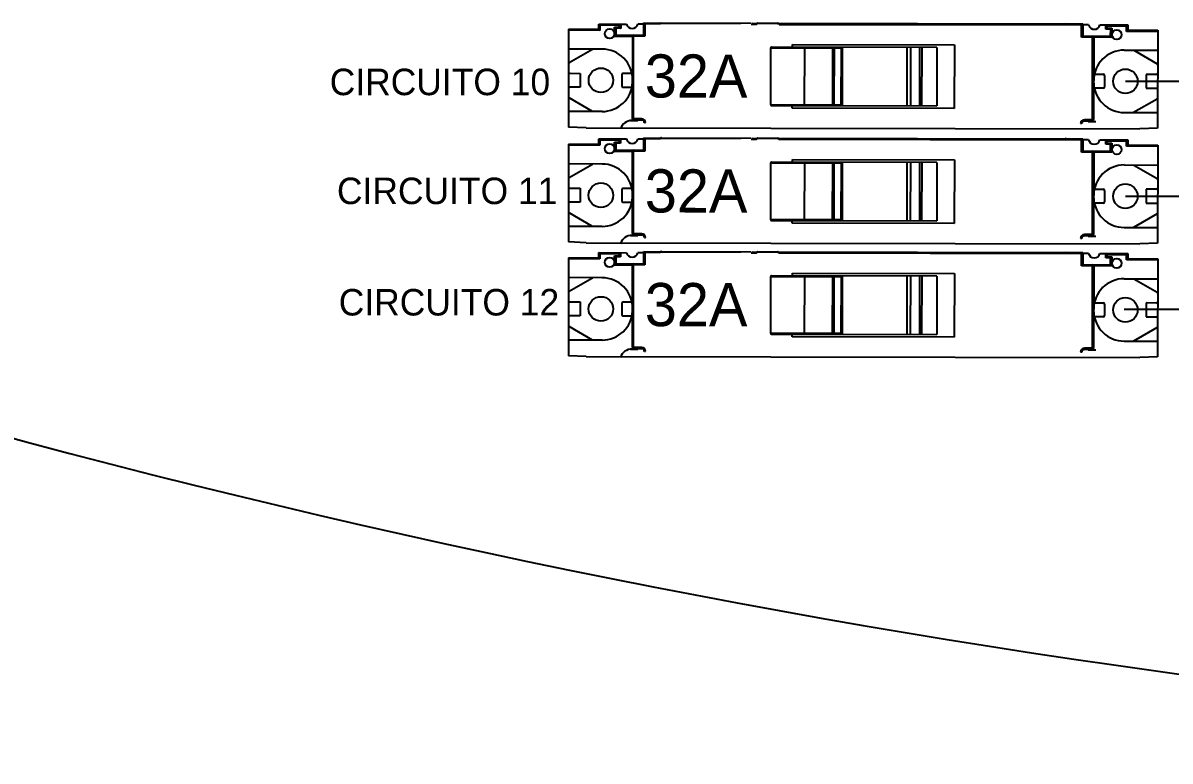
# Model space of a CAD drawing. Extents: x -4780 to 4154, y -1673 to 3208.
# Drawn here: x 1921.9 to 2268.5, y -599.2 to -376.3 of the extents above; entities that cross this region are included whole.
import ezdxf

# ---------------------------------------------------------------- set-up
doc = ezdxf.new("R2010")
doc.units = 0
doc.header["$MEASUREMENT"] = 0
doc.styles.add('PADRÃO', font='', dxfattribs={"height": 0.2})
doc.styles.add('REGUA80', font='GOTHIC.TTF')
doc.styles.get('PADRÃO').set_extended_font_data('AvantGarde Bk BT')

msp = doc.modelspace()

# ---------------------------------------------------------------- linework, layer by layer
at = {"color": 7, "linetype": 'Continuous'}
for p, q in [((2095.885, -378.149), (2095.887, -376.578)), ((2095.887, -376.578), (2104.292, -376.593)), ((2096.236, -376.927), (2095.887, -376.578)), ((2096.236, -376.927), (2096.233, -378.499)), ((2102.172, -376.938), (2096.236, -376.927)), ((2100.699, -380.323), (2100.705, -377.529)), ((2100.705, -377.529), (2102.171, -377.532)), ((2100.705, -377.529), (2101.053, -377.879)), ((2102.171, -377.532), (2102.172, -376.938)), ((2102.171, -377.532), (2102.52, -377.882)), ((2102.172, -376.938), (2102.522, -376.59)), ((2102.522, -376.59), (2102.52, -377.882)), ((2109.506, -376.603), (2107.736, -376.6)), ((2109.5, -379.99), (2109.507, -376.254)), ((2109.507, -376.254), (2141.982, -376.314)), ((2109.507, -376.254), (2109.785, -376.533)), ((2109.785, -376.533), (2109.779, -380.27)), ((2114.534, -376.542), (2109.785, -376.533)), ((2138.81, -376.447), (2114.814, -376.403)), ((2141.981, -376.663), (2143.587, -376.666)), ((2142.261, -376.314), (2242.13, -376.499)), ((2143.797, -376.317), (2143.587, -376.666)), ((2143.937, -376.457), (2143.587, -376.666)), ((2150.013, -376.468), (2143.937, -376.457)), ((2150.361, -376.678), (2150.153, -376.329)), ((2150.361, -376.678), (2241.78, -376.847)), ((2241.773, -380.584), (2241.78, -376.847)), ((2241.78, -376.847), (2242.13, -376.499)), ((2242.13, -376.499), (2242.123, -380.235)), ((2243.899, -376.851), (2242.129, -376.848)), ((2247.343, -376.858), (2255.748, -376.873)), ((2249.111, -378.153), (2249.113, -376.861)), ((2249.113, -376.861), (2249.462, -377.211)), ((2249.462, -377.211), (2249.46, -377.804)), ((2255.398, -377.222), (2249.462, -377.211)), ((2255.395, -378.793), (2255.398, -377.222)), ((2255.398, -377.222), (2255.748, -376.873)), ((2255.748, -376.873), (2255.745, -378.445)), ((2086.806, -378.132), (2086.751, -407.708)), ((2096.233, -378.499), (2086.805, -378.481)), ((2086.806, -378.132), (2095.885, -378.149)), ((2096.233, -378.499), (2095.885, -378.149)), ((2100.699, -380.323), (2101.049, -379.974)), ((2106.147, -380.333), (2100.699, -380.323)), ((2101.053, -377.879), (2101.049, -379.974)), ((2101.049, -379.974), (2109.5, -379.99)), ((2102.52, -377.882), (2101.053, -377.879)), ((2106.101, -405.181), (2106.147, -380.263)), ((2109.779, -380.27), (2106.147, -380.263)), ((2106.38, -405.18), (2106.427, -379.984)), ((2109.779, -380.27), (2109.5, -379.99)), ((2241.773, -380.584), (2242.123, -380.235)), ((2250.922, -380.601), (2241.773, -380.584)), ((2242.123, -380.235), (2250.573, -380.251)), ((2245.079, -405.438), (2245.126, -380.241)), ((2245.474, -380.591), (2245.429, -405.439)), ((2249.46, -377.804), (2249.111, -378.153)), ((2250.577, -378.156), (2249.111, -378.153)), ((2249.46, -377.804), (2250.927, -377.807)), ((2250.573, -380.251), (2250.577, -378.156)), ((2250.922, -380.601), (2250.573, -380.251)), ((2250.927, -377.807), (2250.577, -378.156)), ((2250.927, -377.807), (2250.922, -380.601)), ((2255.395, -378.793), (2255.745, -378.445)), ((2264.823, -378.811), (2255.395, -378.793)), ((2255.745, -378.445), (2264.824, -378.461)), ((2264.824, -378.461), (2264.769, -408.038)), ((2096.921, -384.157), (2086.794, -384.138)), ((2086.962, -388.228), (2094.052, -384.152)), ((2147.837, -383.874), (2147.805, -400.914)), ((2166.607, -383.908), (2147.837, -383.874)), ((2198.064, -383.687), (2148.117, -383.595)), ((2154.4, -383.606), (2154.401, -382.768)), ((2154.401, -382.768), (2203.353, -382.859)), ((2158.108, -400.933), (2158.14, -383.893)), ((2166.516, -383.692), (2166.516, -383.633)), ((2166.576, -400.949), (2166.607, -383.908)), ((2166.671, -400.949), (2166.702, -383.908)), ((2169.596, -383.914), (2166.702, -383.908)), ((2167.052, -400.95), (2167.083, -383.909)), ((2169.102, -383.913), (2169.071, -400.953)), ((2169.564, -400.954), (2169.596, -383.914)), ((2189.009, -383.67), (2188.977, -401.27)), ((2190.144, -401.272), (2190.176, -383.672)), ((2192.809, -383.677), (2192.777, -401.277)), ((2193.544, -401.278), (2193.577, -383.679)), ((2198.064, -383.687), (2198.031, -401.286)), ((2203.353, -382.859), (2203.317, -402.134)), ((2254.686, -384.449), (2264.813, -384.468)), ((2257.555, -384.454), (2264.63, -388.557)), ((2087.13, -391.472), (2090.273, -391.478)), ((2090.273, -391.478), (2090.265, -395.668)), ((2105.913, -391.507), (2103.193, -391.502)), ((2102.843, -391.85), (2102.837, -395.342)), ((2245.667, -391.765), (2248.387, -391.77)), ((2248.736, -392.12), (2248.729, -395.612)), ((2261.307, -391.794), (2261.299, -395.984)), ((2264.45, -391.8), (2261.307, -391.794)), ((2090.265, -395.668), (2087.122, -395.662)), ((2103.185, -395.692), (2105.888, -395.697)), ((2248.379, -395.961), (2245.677, -395.956)), ((2261.299, -395.984), (2264.442, -395.99)), ((2094.017, -403.008), (2086.942, -398.905)), ((2147.805, -400.914), (2166.576, -400.949)), ((2148.085, -401.194), (2166.483, -401.228)), ((2154.365, -402.044), (2154.367, -401.206)), ((2203.317, -402.134), (2154.365, -402.044)), ((2166.483, -401.224), (2166.483, -401.165)), ((2166.569, -401.228), (2198.031, -401.286)), ((2166.671, -400.949), (2169.564, -400.954)), ((2264.611, -399.234), (2257.52, -403.31)), ((2096.886, -403.013), (2086.76, -402.995)), ((2105.961, -405.521), (2105.96, -405.694)), ((2105.961, -405.521), (2108.873, -405.578)), ((2108.88, -405.228), (2106.38, -405.18)), ((2108.873, -405.578), (2108.88, -405.228)), ((2245.079, -405.438), (2242.649, -405.476)), ((2242.649, -405.476), (2242.655, -405.825)), ((2245.079, -405.438), (2245.429, -405.439)), ((2245.085, -405.787), (2245.079, -405.438)), ((2254.651, -403.305), (2264.778, -403.324)), ((2092.088, -407.938), (2086.751, -407.708)), ((2107.706, -405.827), (2105.459, -405.823)), ((2107.706, -405.555), (2107.706, -405.827)), ((2110.044, -406.418), (2109.695, -406.417)), ((2241.83, -406.661), (2241.48, -406.661)), ((2242.655, -405.825), (2245.568, -405.78)), ((2243.822, -405.807), (2243.821, -406.079)), ((2246.068, -406.083), (2243.821, -406.079)), ((2245.568, -405.78), (2245.567, -405.952)), ((2264.769, -408.038), (2259.431, -408.248)), ((2095.879, -412.861), (2095.882, -411.29)), ((2095.882, -411.29), (2104.286, -411.305)), ((2096.23, -411.64), (2095.882, -411.29)), ((2096.23, -411.64), (2096.227, -413.211)), ((2102.167, -411.65), (2096.23, -411.64)), ((2100.694, -415.035), (2100.699, -412.241)), ((2100.699, -412.241), (2102.165, -412.244)), ((2100.699, -412.241), (2101.047, -412.591)), ((2102.165, -412.244), (2102.167, -411.65)), ((2102.165, -412.244), (2102.514, -412.594)), ((2102.167, -411.65), (2102.516, -411.302)), ((2102.516, -411.302), (2102.514, -412.594)), ((2109.5, -411.315), (2107.73, -411.312)), ((2109.494, -414.702), (2109.501, -410.966)), ((2109.501, -410.966), (2141.976, -411.026)), ((2109.501, -410.966), (2109.78, -411.246)), ((2109.78, -411.246), (2109.773, -414.982)), ((2114.529, -411.254), (2109.78, -411.246)), ((2138.804, -411.16), (2114.808, -411.115)), ((2141.975, -411.375), (2143.581, -411.378)), ((2142.255, -411.026), (2242.124, -411.211)), ((2143.792, -411.029), (2143.581, -411.378)), ((2143.931, -411.169), (2143.581, -411.378)), ((2150.007, -411.18), (2143.931, -411.169)), ((2150.356, -411.39), (2150.147, -411.041)), ((2150.356, -411.39), (2241.774, -411.559)), ((2241.767, -415.296), (2241.774, -411.559)), ((2241.774, -411.559), (2242.124, -411.211)), ((2242.124, -411.211), (2242.117, -414.947)), ((2243.893, -411.563), (2242.123, -411.56)), ((2247.337, -411.57), (2255.742, -411.585)), ((2249.105, -412.865), (2249.107, -411.573)), ((2249.107, -411.573), (2249.456, -411.923)), ((2249.456, -411.923), (2249.455, -412.517)), ((2255.392, -411.934), (2249.456, -411.923)), ((2255.389, -413.505), (2255.392, -411.934)), ((2255.392, -411.934), (2255.742, -411.585)), ((2255.742, -411.585), (2255.739, -413.157)), ((2086.8, -412.844), (2086.745, -442.421)), ((2096.227, -413.211), (2086.799, -413.193)), ((2086.8, -412.844), (2095.879, -412.861)), ((2096.227, -413.211), (2095.879, -412.861)), ((2100.694, -415.035), (2101.044, -414.686)), ((2106.141, -415.045), (2100.694, -415.035)), ((2101.047, -412.591), (2101.044, -414.686)), ((2101.044, -414.686), (2109.494, -414.702)), ((2102.514, -412.594), (2101.047, -412.591)), ((2106.095, -439.893), (2106.141, -414.975)), ((2109.773, -414.982), (2106.141, -414.975)), ((2106.374, -439.892), (2106.421, -414.696)), ((2109.773, -414.982), (2109.494, -414.702)), ((2241.767, -415.296), (2242.117, -414.947)), ((2250.916, -415.313), (2241.767, -415.296)), ((2242.117, -414.947), (2250.568, -414.963)), ((2245.074, -440.15), (2245.12, -414.953)), ((2245.469, -415.303), (2245.423, -440.151)), ((2249.455, -412.517), (2249.105, -412.865)), ((2250.571, -412.868), (2249.105, -412.865)), ((2249.455, -412.517), (2250.921, -412.519)), ((2250.568, -414.963), (2250.571, -412.868)), ((2250.916, -415.313), (2250.568, -414.963)), ((2250.921, -412.519), (2250.571, -412.868)), ((2250.921, -412.519), (2250.916, -415.313)), ((2255.389, -413.505), (2255.739, -413.157)), ((2264.817, -413.523), (2255.389, -413.505)), ((2255.739, -413.157), (2264.818, -413.173)), ((2264.818, -413.173), (2264.763, -442.75)), ((2096.915, -418.869), (2086.789, -418.85)), ((2086.956, -422.94), (2094.047, -418.864)), ((2147.831, -418.586), (2147.8, -435.626)), ((2166.601, -418.62), (2147.831, -418.586)), ((2198.058, -418.399), (2148.111, -418.307)), ((2154.394, -418.318), (2154.395, -417.48)), ((2154.395, -417.48), (2203.347, -417.571)), ((2158.102, -435.645), (2158.134, -418.605)), ((2166.51, -418.404), (2166.51, -418.345)), ((2166.57, -435.661), (2166.601, -418.62)), ((2166.665, -435.661), (2166.696, -418.621)), ((2169.59, -418.626), (2166.696, -418.621)), ((2167.046, -435.662), (2167.077, -418.621)), ((2169.097, -418.625), (2169.065, -435.666)), ((2169.559, -435.666), (2169.59, -418.626)), ((2189.004, -418.382), (2188.971, -435.982)), ((2190.138, -435.984), (2190.171, -418.385)), ((2192.804, -418.389), (2192.771, -435.989)), ((2193.539, -435.99), (2193.571, -418.391)), ((2198.058, -418.399), (2198.025, -435.998)), ((2203.347, -417.571), (2203.311, -436.846)), ((2254.68, -419.161), (2264.807, -419.18)), ((2257.549, -419.166), (2264.625, -423.269)), ((2087.124, -426.184), (2090.267, -426.19)), ((2090.267, -426.19), (2090.259, -430.38)), ((2105.907, -426.219), (2103.187, -426.214)), ((2102.837, -426.562), (2102.831, -430.054)), ((2245.662, -426.477), (2248.381, -426.482)), ((2248.73, -426.832), (2248.723, -430.324)), ((2261.301, -426.506), (2261.294, -430.696)), ((2264.444, -426.512), (2261.301, -426.506)), ((2090.259, -430.38), (2087.117, -430.374)), ((2103.179, -430.404), (2105.882, -430.409)), ((2248.374, -430.673), (2245.671, -430.668)), ((2261.294, -430.696), (2264.436, -430.702)), ((2094.012, -437.72), (2086.936, -433.618)), ((2147.8, -435.626), (2166.57, -435.661)), ((2148.079, -435.906), (2166.478, -435.94)), ((2154.36, -436.756), (2154.361, -435.918)), ((2166.478, -435.936), (2166.478, -435.877)), ((2166.563, -435.94), (2198.025, -435.998)), ((2166.665, -435.661), (2169.559, -435.666)), ((2264.605, -433.946), (2257.514, -438.023)), ((2096.88, -437.725), (2086.754, -437.707)), ((2108.874, -439.94), (2106.374, -439.892)), ((2108.868, -440.29), (2108.874, -439.94)), ((2203.311, -436.846), (2154.36, -436.756)), ((2245.074, -440.15), (2242.643, -440.188)), ((2245.074, -440.15), (2245.423, -440.151)), ((2245.079, -440.499), (2245.074, -440.15)), ((2254.645, -438.017), (2264.772, -438.036)), ((2092.082, -442.65), (2086.745, -442.421)), ((2107.7, -440.539), (2105.454, -440.535)), ((2105.955, -440.233), (2105.955, -440.406)), ((2105.955, -440.233), (2108.868, -440.29)), ((2107.701, -440.267), (2107.7, -440.539)), ((2110.039, -441.13), (2109.69, -441.129)), ((2241.824, -441.373), (2241.475, -441.373)), ((2242.643, -440.188), (2242.649, -440.537)), ((2242.649, -440.537), (2245.562, -440.492)), ((2243.816, -440.519), (2243.815, -440.791)), ((2246.062, -440.795), (2243.815, -440.791)), ((2245.562, -440.492), (2245.562, -440.664)), ((2264.763, -442.75), (2259.425, -442.96)), ((2095.879, -447.203), (2095.882, -445.632)), ((2095.882, -445.632), (2104.286, -445.647)), ((2096.23, -445.982), (2095.882, -445.632)), ((2096.23, -445.982), (2096.227, -447.553)), ((2102.167, -445.993), (2096.23, -445.982)), ((2100.694, -449.377), (2100.699, -446.584)), ((2100.699, -446.584), (2102.165, -446.586)), ((2100.699, -446.584), (2101.047, -446.933)), ((2101.047, -446.933), (2101.044, -449.029)), ((2102.514, -446.936), (2101.047, -446.933)), ((2102.165, -446.586), (2102.167, -445.993)), ((2102.165, -446.586), (2102.514, -446.936)), ((2102.167, -445.993), (2102.516, -445.644)), ((2102.516, -445.644), (2102.514, -446.936)), ((2109.5, -445.657), (2107.73, -445.654)), ((2109.494, -449.044), (2109.501, -445.308)), ((2109.501, -445.308), (2141.976, -445.368)), ((2109.501, -445.308), (2109.78, -445.588)), ((2109.78, -445.588), (2109.773, -449.324)), ((2114.529, -445.596), (2109.78, -445.588)), ((2138.804, -445.502), (2114.808, -445.457)), ((2141.975, -445.717), (2143.581, -445.72)), ((2142.255, -445.368), (2242.124, -445.553)), ((2143.792, -445.371), (2143.581, -445.72)), ((2143.931, -445.511), (2143.581, -445.72)), ((2150.007, -445.522), (2143.931, -445.511)), ((2150.356, -445.733), (2150.147, -445.383)), ((2150.356, -445.733), (2241.774, -445.902)), ((2241.767, -449.638), (2241.774, -445.902)), ((2241.774, -445.902), (2242.124, -445.553)), ((2242.124, -445.553), (2242.117, -449.289)), ((2243.893, -445.906), (2242.123, -445.902)), ((2247.337, -445.912), (2255.742, -445.927)), ((2249.105, -447.207), (2249.107, -445.915)), ((2249.455, -446.859), (2249.105, -447.207)), ((2249.107, -445.915), (2249.456, -446.265)), ((2249.456, -446.265), (2249.455, -446.859)), ((2249.455, -446.859), (2250.921, -446.861)), ((2255.392, -446.276), (2249.456, -446.265)), ((2250.921, -446.861), (2250.571, -447.21)), ((2250.921, -446.861), (2250.916, -449.655)), ((2255.389, -447.847), (2255.392, -446.276)), ((2255.392, -446.276), (2255.742, -445.927)), ((2255.742, -445.927), (2255.739, -447.499)), ((2086.8, -447.186), (2086.745, -476.763)), ((2096.227, -447.553), (2086.799, -447.536)), ((2086.8, -447.186), (2095.879, -447.203)), ((2096.227, -447.553), (2095.879, -447.203)), ((2100.694, -449.377), (2101.044, -449.029)), ((2106.141, -449.387), (2100.694, -449.377)), ((2101.044, -449.029), (2109.494, -449.044)), ((2106.095, -474.235), (2106.141, -449.317)), ((2109.773, -449.324), (2106.141, -449.317)), ((2106.374, -474.234), (2106.421, -449.038)), ((2109.773, -449.324), (2109.494, -449.044)), ((2241.767, -449.638), (2242.117, -449.289)), ((2250.916, -449.655), (2241.767, -449.638)), ((2242.117, -449.289), (2250.568, -449.305)), ((2245.074, -474.492), (2245.12, -449.295)), ((2245.469, -449.645), (2245.423, -474.493)), ((2250.571, -447.21), (2249.105, -447.207)), ((2250.568, -449.305), (2250.571, -447.21)), ((2250.916, -449.655), (2250.568, -449.305)), ((2255.389, -447.847), (2255.739, -447.499)), ((2264.817, -447.865), (2255.389, -447.847)), ((2255.739, -447.499), (2264.818, -447.516)), ((2264.818, -447.516), (2264.763, -477.092)), ((2096.915, -453.211), (2086.789, -453.192)), ((2086.956, -457.282), (2094.047, -453.206)), ((2147.831, -452.928), (2147.8, -469.968)), ((2166.601, -452.962), (2147.831, -452.928)), ((2198.058, -452.741), (2148.111, -452.649)), ((2154.394, -452.661), (2154.395, -451.822)), ((2154.395, -451.822), (2203.347, -451.913)), ((2158.102, -469.987), (2158.134, -452.947)), ((2166.51, -452.746), (2166.51, -452.687)), ((2166.57, -470.003), (2166.601, -452.962)), ((2166.665, -470.003), (2166.696, -452.963)), ((2169.59, -452.968), (2166.696, -452.963)), ((2167.046, -470.004), (2167.077, -452.963)), ((2169.097, -452.967), (2169.065, -470.008)), ((2169.559, -470.009), (2169.59, -452.968)), ((2189.004, -452.725), (2188.971, -470.324)), ((2190.138, -470.326), (2190.171, -452.727)), ((2192.804, -452.732), (2192.771, -470.331)), ((2193.539, -470.332), (2193.571, -452.733)), ((2198.058, -452.741), (2198.025, -470.341)), ((2203.347, -451.913), (2203.311, -471.188)), ((2254.68, -453.503), (2264.807, -453.522)), ((2257.549, -453.508), (2264.625, -457.611)), ((2087.124, -460.526), (2090.267, -460.532)), ((2090.267, -460.532), (2090.259, -464.722)), ((2102.837, -460.904), (2102.831, -464.396)), ((2105.907, -460.561), (2103.187, -460.556)), ((2245.662, -460.819), (2248.381, -460.824)), ((2261.301, -460.848), (2261.294, -465.039)), ((2264.444, -460.854), (2261.301, -460.848)), ((2248.73, -461.174), (2248.723, -464.666)), ((2090.259, -464.722), (2087.117, -464.716)), ((2103.179, -464.746), (2105.882, -464.751)), ((2248.374, -465.015), (2245.671, -465.01)), ((2261.294, -465.039), (2264.436, -465.044)), ((2094.012, -472.062), (2086.936, -467.96)), ((2147.8, -469.968), (2166.57, -470.003)), ((2148.079, -470.248), (2166.478, -470.282)), ((2154.36, -471.098), (2154.361, -470.26)), ((2203.311, -471.188), (2154.36, -471.098)), ((2166.478, -470.278), (2166.478, -470.219)), ((2166.563, -470.282), (2198.025, -470.341)), ((2166.665, -470.003), (2169.559, -470.009)), ((2264.605, -468.288), (2257.514, -472.365)), ((2096.88, -472.068), (2086.754, -472.049)), ((2105.955, -474.575), (2105.955, -474.748)), ((2105.955, -474.575), (2108.868, -474.632)), ((2108.874, -474.283), (2106.374, -474.234)), ((2107.701, -474.609), (2107.7, -474.881)), ((2108.868, -474.632), (2108.874, -474.283)), ((2245.074, -474.492), (2242.643, -474.53)), ((2242.643, -474.53), (2242.649, -474.879)), ((2242.649, -474.879), (2245.562, -474.834)), ((2245.074, -474.492), (2245.423, -474.493)), ((2245.079, -474.841), (2245.074, -474.492)), ((2245.562, -474.834), (2245.562, -475.006)), ((2254.645, -472.359), (2264.772, -472.378)), ((2092.082, -476.993), (2086.745, -476.763)), ((2107.7, -474.881), (2105.454, -474.877)), ((2110.039, -475.472), (2109.69, -475.471)), ((2241.824, -475.716), (2241.475, -475.715)), ((2243.816, -474.861), (2243.815, -475.133)), ((2246.062, -475.137), (2243.815, -475.133)), ((2264.763, -477.092), (2259.425, -477.302))]:
    msp.add_line(p, q, dxfattribs=at)
for p, q in [((2255.018, -393.878), (2431.178, -393.878)), ((2092.088, -407.938), (2259.431, -408.248)), ((2255.012, -428.59), (2476.335, -428.59)), ((2092.082, -442.65), (2259.425, -442.96)), ((2254.663, -462.722), (2384.329, -462.932)), ((2092.082, -476.993), (2259.425, -477.302))]:
    msp.add_line(p, q)
for centre, radius in [((2099.199, -379.517), 1.449), ((2252.425, -379.8), 1.449), ((2096.554, -393.585), 3.701), ((2255.018, -393.878), 3.701), ((2099.194, -414.229), 1.449), ((2252.419, -414.512), 1.449), ((2096.549, -428.297), 3.701), ((2255.012, -428.59), 3.701), ((2099.194, -448.571), 1.449), ((2252.419, -448.855), 1.449), ((2096.549, -462.639), 3.701), ((2255.012, -462.932), 3.701)]:
    msp.add_circle(centre, radius, dxfattribs=at)
for centre, radius, start, end in [((2106.015, -376.142), 1.781, 194.66181, 345.12626), ((2114.814, -376.543), 0.279, 89.89404, 179.89545), ((2143.797, -376.457), 0.14, 359.89404, 89.89404), ((2150.152, -376.468), 0.14, 89.89404, 179.89404), ((2236.752, -376.838), 0.349, 359.89404, 89.89404), ((2245.622, -376.401), 1.781, 194.66181, 345.12626), ((2106.426, -380.264), 0.279, 89.89404, 179.89404), ((2245.125, -380.59), 0.349, 359.89404, 89.89404), ((2096.904, -393.376), 9.219, 359.89404, 89.89404), ((2148.116, -383.874), 0.279, 89.89404, 179.89404), ((2166.345, -383.878), 0.253, 46.94378, 54.69998), ((2254.669, -393.667), 9.219, 89.89404, 179.89404), ((2087.131, -391.123), 0.349, 179.89404, 269.89404), ((2087.136, -388.531), 0.349, 119.89404, 179.89404), ((2103.192, -391.851), 0.349, 89.89404, 179.89404), ((2264.451, -391.451), 0.349, 269.89404, 359.89404), ((2264.455, -388.859), 0.349, 359.89404, 59.89404), ((2096.903, -393.786), 9.228, 269.89404, 357.34798), ((2254.668, -394.077), 9.228, 182.4401, 269.89404), ((2248.386, -392.119), 0.349, 359.89404, 89.89404), ((2087.122, -396.011), 0.349, 89.89404, 179.89404), ((2103.186, -395.343), 0.349, 179.89404, 269.89404), ((2248.38, -395.611), 0.349, 269.89404, 359.89404), ((2264.441, -396.339), 0.349, 359.89404, 89.89404), ((2087.117, -398.603), 0.349, 179.89404, 239.89404), ((2148.085, -400.915), 0.279, 179.89404, 269.89404), ((2264.437, -398.931), 0.349, 299.89404, 359.89404), ((2106.45, -405.182), 0.349, 179.89404, 268.89404), ((2108.857, -406.415), 1.187, 359.89404, 88.89404), ((2242.668, -406.663), 1.187, 90.89404, 179.89404), ((2245.079, -405.438), 0.349, 270.89404, 359.89404), ((2105.954, -409.316), 3.622, 89.89404, 162.54665), ((2108.857, -406.415), 0.838, 359.89404, 88.89404), ((2242.668, -406.663), 0.838, 90.89404, 179.89404), ((2106.009, -410.854), 1.781, 194.66181, 345.12626), ((2114.808, -411.255), 0.279, 89.89404, 179.89545), ((2143.791, -411.169), 0.14, 359.89404, 89.89404), ((2150.147, -411.181), 0.14, 89.89404, 179.89404), ((2236.746, -411.55), 0.349, 359.89404, 89.89404), ((2245.616, -411.113), 1.781, 194.66181, 345.12626), ((2106.421, -414.976), 0.279, 89.89404, 179.89404), ((2245.12, -415.302), 0.349, 359.89404, 89.89404), ((2096.898, -428.088), 9.219, 359.89404, 89.89404), ((2148.11, -418.586), 0.279, 89.89404, 179.89404), ((2166.339, -418.59), 0.253, 46.94378, 54.69998), ((2254.663, -428.38), 9.219, 89.89404, 179.89404), ((2087.125, -425.835), 0.349, 179.89404, 269.89404), ((2087.13, -423.243), 0.349, 119.89404, 179.89404), ((2103.187, -426.563), 0.349, 89.89404, 179.89404), ((2264.445, -426.163), 0.349, 269.89404, 359.89404), ((2264.45, -423.571), 0.349, 359.89404, 59.89404), ((2096.898, -428.498), 9.228, 269.89404, 357.34798), ((2254.663, -428.789), 9.228, 182.4401, 269.89404), ((2248.381, -426.831), 0.349, 359.89404, 89.89404), ((2087.116, -430.724), 0.349, 89.89404, 179.89404), ((2103.18, -430.055), 0.349, 179.89404, 269.89404), ((2248.374, -430.323), 0.349, 269.89404, 359.89404), ((2264.436, -431.051), 0.349, 359.89404, 89.89404), ((2087.111, -433.315), 0.349, 179.89404, 239.89404), ((2148.079, -435.627), 0.279, 179.89404, 269.89404), ((2264.431, -433.643), 0.349, 299.89404, 359.89404), ((2106.444, -439.894), 0.349, 179.89404, 268.89404), ((2108.851, -441.128), 1.187, 359.89404, 88.89404), ((2245.074, -440.15), 0.349, 270.89404, 359.89404), ((2105.948, -444.028), 3.622, 89.89404, 162.54665), ((2108.851, -441.128), 0.838, 359.89404, 88.89404), ((2242.662, -441.375), 1.187, 90.89404, 179.89404), ((2242.662, -441.375), 0.838, 90.89404, 179.89404), ((2106.009, -445.197), 1.781, 194.66181, 345.12626), ((2114.808, -445.597), 0.279, 89.89404, 179.89545), ((2143.791, -445.511), 0.14, 359.89404, 89.89404), ((2150.147, -445.523), 0.14, 89.89404, 179.89404), ((2236.746, -445.892), 0.349, 359.89404, 89.89404), ((2245.616, -445.455), 1.781, 194.66181, 345.12626), ((2106.421, -449.318), 0.279, 89.89404, 179.89404), ((2245.12, -449.644), 0.349, 359.89404, 89.89404), ((2096.898, -462.43), 9.219, 359.89404, 89.89404), ((2148.11, -452.928), 0.279, 89.89404, 179.89404), ((2166.339, -452.932), 0.253, 46.94378, 54.69998), ((2254.663, -462.722), 9.219, 89.89404, 179.89404), ((2087.13, -457.585), 0.349, 119.89404, 179.89404), ((2087.125, -460.177), 0.349, 179.89404, 269.89404), ((2103.187, -460.905), 0.349, 89.89404, 179.89404), ((2248.381, -461.174), 0.349, 359.89404, 89.89404), ((2264.445, -460.505), 0.349, 269.89404, 359.89404), ((2264.45, -457.913), 0.349, 359.89404, 59.89404), ((2096.898, -462.84), 9.228, 269.89404, 357.34798), ((2103.18, -464.397), 0.349, 179.89404, 269.89404), ((2254.663, -463.132), 9.228, 182.4401, 269.89404), ((2087.111, -467.658), 0.349, 179.89404, 239.89404), ((2087.116, -465.066), 0.349, 89.89404, 179.89404), ((2248.374, -464.665), 0.349, 269.89404, 359.89404), ((2264.436, -465.394), 0.349, 359.89404, 89.89404), ((2148.079, -469.969), 0.279, 179.89404, 269.89404), ((2264.431, -467.986), 0.349, 299.89404, 359.89404), ((2105.948, -478.37), 3.622, 89.89404, 162.54665), ((2106.444, -474.236), 0.349, 179.89404, 268.89404), ((2108.851, -475.47), 0.838, 359.89404, 88.89404), ((2108.851, -475.47), 1.187, 359.89404, 88.89404), ((2242.662, -475.717), 1.187, 90.89404, 179.89404), ((2245.074, -474.492), 0.349, 270.89404, 359.89404), ((2242.662, -475.717), 0.838, 90.89404, 179.89404)]:
    msp.add_arc(centre, radius, start, end, dxfattribs=at)
msp.add_arc((2656.387, 2238.781), 2837.993, 248.486147, 281.902522)
for points, knots in [([(2114.683, -376.419), (2114.662, -376.425), (2114.601, -376.444), (2114.535, -376.498), (2114.534, -376.542)], [0, 0, 0, 0, 0.3387477, 1, 1, 1, 1]), ([(2114.814, -376.403), (2114.803, -376.403), (2114.759, -376.404), (2114.715, -376.411), (2114.683, -376.419)], [0, 0, 0, 0, 0.259248, 1, 1, 1, 1]), ([(2150.032, -376.48), (2150.027, -376.477), (2150.02, -376.474), (2150.015, -376.469), (2150.013, -376.469), (2150.013, -376.468)], [0, 0, 0, 0, 0.7420272, 0.9336705, 1, 1, 1, 1]), ([(2150.361, -376.678), (2150.297, -376.638), (2150.186, -376.574), (2150.077, -376.507), (2150.032, -376.48)], [0, 0, 0, 0, 0.5929043, 1, 1, 1, 1]), ([(2158.016, -383.65), (2158.054, -383.675), (2158.118, -383.75), (2158.14, -383.845), (2158.14, -383.893)], [0, 0, 0, 0, 0.4881798, 1, 1, 1, 1]), ([(2166.607, -383.908), (2166.607, -383.888), (2166.6, -383.809), (2166.56, -383.733), (2166.518, -383.693)], [0, 0, 0, 0, 0.2576768, 1, 1, 1, 1]), ([(2167.083, -383.909), (2167.083, -383.838), (2167.027, -383.691), (2166.88, -383.629), (2166.81, -383.629)], [0, 0, 0, 0, 0.5037753, 1, 1, 1, 1]), ([(2168.806, -383.633), (2168.88, -383.633), (2169.034, -383.689), (2169.103, -383.841), (2169.102, -383.913)], [0, 0, 0, 0, 0.5089497, 1, 1, 1, 1]), ([(2158.108, -400.933), (2158.108, -401.003), (2158.07, -401.113), (2157.958, -401.197), (2157.891, -401.212), (2157.859, -401.212)], [0, 0, 0, 0, 0.5147035, 0.7616423, 1, 1, 1, 1]), ([(2166.388, -401.219), (2166.424, -401.209), (2166.492, -401.169), (2166.537, -401.104), (2166.552, -401.068)], [0, 0, 0, 0, 0.487836, 1, 1, 1, 1]), ([(2166.671, -400.949), (2166.671, -400.99), (2166.655, -401.071), (2166.607, -401.137), (2166.579, -401.165)], [0, 0, 0, 0, 0.5088324, 1, 1, 1, 1]), ([(2167.052, -400.95), (2167.052, -401.021), (2166.994, -401.168), (2166.848, -401.229), (2166.778, -401.229)], [0, 0, 0, 0, 0.5037753, 1, 1, 1, 1]), ([(2169.071, -400.953), (2169.071, -401.026), (2169.002, -401.177), (2168.848, -401.232), (2168.773, -401.232)], [0, 0, 0, 0, 0.4910037, 1, 1, 1, 1]), ([(2106.38, -405.18), (2106.345, -405.18), (2106.293, -405.18), (2106.227, -405.18), (2106.185, -405.18), (2106.151, -405.181), (2106.128, -405.181), (2106.114, -405.181), (2106.107, -405.181), (2106.104, -405.18), (2106.101, -405.181), (2106.101, -405.181)], [0, 0, 0, 0, 0.3821835, 0.5556768, 0.7071962, 0.8315087, 0.9237067, 0.9566914, 0.980577, 0.9951006, 1, 1, 1, 1]), ([(2106.38, -405.18), (2106.379, -405.225), (2106.381, -405.307), (2106.393, -405.419), (2106.407, -405.488), (2106.431, -405.53), (2106.443, -405.531)], [0, 0, 0, 0, 0.369327, 0.6830643, 0.8977864, 1, 1, 1, 1]), ([(2114.678, -411.131), (2114.656, -411.137), (2114.595, -411.156), (2114.529, -411.21), (2114.529, -411.254)], [0, 0, 0, 0, 0.3387477, 1, 1, 1, 1]), ([(2114.808, -411.115), (2114.797, -411.115), (2114.753, -411.116), (2114.709, -411.123), (2114.678, -411.131)], [0, 0, 0, 0, 0.259248, 1, 1, 1, 1]), ([(2150.027, -411.192), (2150.022, -411.189), (2150.015, -411.186), (2150.01, -411.181), (2150.007, -411.181), (2150.007, -411.18)], [0, 0, 0, 0, 0.7420272, 0.9336705, 1, 1, 1, 1]), ([(2150.356, -411.39), (2150.291, -411.35), (2150.181, -411.286), (2150.071, -411.219), (2150.027, -411.192)], [0, 0, 0, 0, 0.5929043, 1, 1, 1, 1]), ([(2158.01, -418.363), (2158.048, -418.387), (2158.112, -418.462), (2158.134, -418.557), (2158.134, -418.605)], [0, 0, 0, 0, 0.4881798, 1, 1, 1, 1]), ([(2166.601, -418.62), (2166.601, -418.6), (2166.594, -418.521), (2166.555, -418.445), (2166.512, -418.405)], [0, 0, 0, 0, 0.2576768, 1, 1, 1, 1]), ([(2167.077, -418.621), (2167.078, -418.55), (2167.021, -418.403), (2166.874, -418.341), (2166.804, -418.341)], [0, 0, 0, 0, 0.5037753, 1, 1, 1, 1]), ([(2168.8, -418.345), (2168.875, -418.345), (2169.028, -418.401), (2169.097, -418.553), (2169.097, -418.625)], [0, 0, 0, 0, 0.5089497, 1, 1, 1, 1]), ([(2158.102, -435.645), (2158.102, -435.715), (2158.064, -435.825), (2157.952, -435.909), (2157.885, -435.924), (2157.853, -435.924)], [0, 0, 0, 0, 0.5147035, 0.7616423, 1, 1, 1, 1]), ([(2166.383, -435.931), (2166.418, -435.921), (2166.487, -435.881), (2166.531, -435.816), (2166.546, -435.78)], [0, 0, 0, 0, 0.487836, 1, 1, 1, 1]), ([(2166.665, -435.661), (2166.665, -435.702), (2166.649, -435.783), (2166.602, -435.849), (2166.574, -435.877)], [0, 0, 0, 0, 0.5088324, 1, 1, 1, 1]), ([(2167.046, -435.662), (2167.046, -435.733), (2166.989, -435.88), (2166.842, -435.941), (2166.772, -435.941)], [0, 0, 0, 0, 0.5037753, 1, 1, 1, 1]), ([(2169.065, -435.666), (2169.065, -435.738), (2168.996, -435.889), (2168.842, -435.944), (2168.767, -435.944)], [0, 0, 0, 0, 0.4910037, 1, 1, 1, 1]), ([(2106.374, -439.892), (2106.339, -439.892), (2106.287, -439.892), (2106.221, -439.892), (2106.179, -439.892), (2106.145, -439.893), (2106.122, -439.893), (2106.108, -439.893), (2106.101, -439.893), (2106.098, -439.892), (2106.095, -439.893), (2106.095, -439.893)], [0, 0, 0, 0, 0.3821835, 0.5556768, 0.7071962, 0.8315087, 0.9237067, 0.9566914, 0.980577, 0.9951006, 1, 1, 1, 1]), ([(2106.374, -439.892), (2106.373, -439.937), (2106.375, -440.02), (2106.388, -440.131), (2106.401, -440.2), (2106.425, -440.242), (2106.438, -440.243)], [0, 0, 0, 0, 0.369327, 0.6830643, 0.8977864, 1, 1, 1, 1]), ([(2114.678, -445.473), (2114.656, -445.479), (2114.595, -445.498), (2114.529, -445.553), (2114.529, -445.596)], [0, 0, 0, 0, 0.3387477, 1, 1, 1, 1]), ([(2114.808, -445.457), (2114.797, -445.457), (2114.753, -445.459), (2114.709, -445.465), (2114.678, -445.473)], [0, 0, 0, 0, 0.259248, 1, 1, 1, 1]), ([(2150.027, -445.534), (2150.022, -445.531), (2150.015, -445.528), (2150.01, -445.523), (2150.007, -445.523), (2150.007, -445.522)], [0, 0, 0, 0, 0.7420272, 0.9336705, 1, 1, 1, 1]), ([(2150.356, -445.733), (2150.291, -445.692), (2150.181, -445.628), (2150.071, -445.561), (2150.027, -445.534)], [0, 0, 0, 0, 0.5929043, 1, 1, 1, 1]), ([(2158.01, -452.705), (2158.048, -452.729), (2158.112, -452.804), (2158.134, -452.899), (2158.134, -452.947)], [0, 0, 0, 0, 0.4881798, 1, 1, 1, 1]), ([(2166.601, -452.962), (2166.601, -452.942), (2166.594, -452.864), (2166.555, -452.787), (2166.512, -452.747)], [0, 0, 0, 0, 0.2576768, 1, 1, 1, 1]), ([(2167.077, -452.963), (2167.078, -452.892), (2167.021, -452.745), (2166.874, -452.684), (2166.804, -452.683)], [0, 0, 0, 0, 0.5037753, 1, 1, 1, 1]), ([(2168.8, -452.687), (2168.875, -452.687), (2169.028, -452.743), (2169.097, -452.895), (2169.097, -452.967)], [0, 0, 0, 0, 0.5089497, 1, 1, 1, 1]), ([(2158.102, -469.987), (2158.102, -470.058), (2158.064, -470.167), (2157.952, -470.251), (2157.885, -470.266), (2157.853, -470.266)], [0, 0, 0, 0, 0.5147035, 0.7616423, 1, 1, 1, 1]), ([(2166.383, -470.273), (2166.418, -470.263), (2166.487, -470.223), (2166.531, -470.158), (2166.546, -470.122)], [0, 0, 0, 0, 0.487836, 1, 1, 1, 1]), ([(2166.665, -470.003), (2166.665, -470.044), (2166.649, -470.125), (2166.602, -470.192), (2166.574, -470.219)], [0, 0, 0, 0, 0.5088324, 1, 1, 1, 1]), ([(2167.046, -470.004), (2167.046, -470.075), (2166.989, -470.222), (2166.842, -470.283), (2166.772, -470.283)], [0, 0, 0, 0, 0.5037753, 1, 1, 1, 1]), ([(2169.065, -470.008), (2169.065, -470.08), (2168.996, -470.231), (2168.842, -470.287), (2168.767, -470.286)], [0, 0, 0, 0, 0.4910037, 1, 1, 1, 1]), ([(2106.374, -474.234), (2106.339, -474.234), (2106.287, -474.234), (2106.221, -474.234), (2106.179, -474.235), (2106.145, -474.235), (2106.122, -474.235), (2106.108, -474.235), (2106.101, -474.235), (2106.098, -474.234), (2106.095, -474.236), (2106.095, -474.235)], [0, 0, 0, 0, 0.3821835, 0.5556768, 0.7071962, 0.8315087, 0.9237067, 0.9566914, 0.980577, 0.9951006, 1, 1, 1, 1]), ([(2106.374, -474.234), (2106.373, -474.279), (2106.375, -474.362), (2106.388, -474.473), (2106.401, -474.542), (2106.425, -474.585), (2106.438, -474.585)], [0, 0, 0, 0, 0.369327, 0.6830643, 0.8977864, 1, 1, 1, 1])]:
    msp.add_open_spline(points, degree=3, knots=knots, dxfattribs=at)
for points in [[(2157.891, -383.613), (2157.934, -383.613), (2157.979, -383.627), (2158.016, -383.65)], [(2166.491, -383.672), (2166.47, -383.657), (2166.446, -383.645), (2166.421, -383.637)], [(2166.516, -383.633), (2166.552, -383.644), (2166.585, -383.667), (2166.612, -383.693)], [(2166.612, -383.693), (2166.64, -383.72), (2166.663, -383.754), (2166.679, -383.79)], [(2166.679, -383.79), (2166.694, -383.827), (2166.702, -383.868), (2166.702, -383.908)], [(2169.596, -383.914), (2169.596, -383.819), (2169.577, -383.722), (2169.54, -383.634)], [(2166.579, -401.165), (2166.552, -401.191), (2166.519, -401.213), (2166.483, -401.224)], [(2166.552, -401.068), (2166.567, -401.031), (2166.576, -400.989), (2166.576, -400.949)], [(2169.508, -401.234), (2169.545, -401.146), (2169.564, -401.049), (2169.564, -400.954)], [(2157.885, -418.325), (2157.929, -418.325), (2157.973, -418.339), (2158.01, -418.363)], [(2166.485, -418.384), (2166.464, -418.369), (2166.44, -418.357), (2166.415, -418.349)], [(2166.51, -418.345), (2166.546, -418.356), (2166.579, -418.379), (2166.606, -418.405)], [(2166.606, -418.405), (2166.634, -418.432), (2166.658, -418.466), (2166.673, -418.502)], [(2166.673, -418.502), (2166.689, -418.539), (2166.696, -418.58), (2166.696, -418.621)], [(2169.59, -418.626), (2169.59, -418.531), (2169.571, -418.434), (2169.535, -418.346)], [(2166.574, -435.877), (2166.547, -435.903), (2166.514, -435.925), (2166.478, -435.936)], [(2166.546, -435.78), (2166.562, -435.743), (2166.57, -435.701), (2166.57, -435.661)], [(2169.502, -435.946), (2169.539, -435.858), (2169.559, -435.761), (2169.559, -435.666)], [(2157.885, -452.667), (2157.929, -452.667), (2157.973, -452.681), (2158.01, -452.705)], [(2166.485, -452.726), (2166.464, -452.711), (2166.44, -452.699), (2166.415, -452.692)], [(2166.51, -452.687), (2166.546, -452.698), (2166.579, -452.721), (2166.606, -452.747)], [(2166.606, -452.747), (2166.634, -452.774), (2166.658, -452.808), (2166.673, -452.844)], [(2166.673, -452.844), (2166.689, -452.881), (2166.696, -452.922), (2166.696, -452.963)], [(2169.59, -452.968), (2169.59, -452.873), (2169.571, -452.776), (2169.535, -452.689)], [(2166.574, -470.219), (2166.547, -470.245), (2166.514, -470.267), (2166.478, -470.278)], [(2166.546, -470.122), (2166.562, -470.085), (2166.57, -470.044), (2166.57, -470.003)], [(2169.502, -470.288), (2169.539, -470.2), (2169.559, -470.104), (2169.559, -470.009)]]:
    msp.add_open_spline(points, degree=3, dxfattribs=at)

# ---------------------------------------------------------------- texts
at = {"style": 'REGUA80'}
for s, p in [('CIRCUITO 10', (2014.61, -398.07)), ('CIRCUITO 11', (2016.794, -430.979)), ('CIRCUITO 12', (2017.337, -464.624))]:
    msp.add_text(s, height=8.00382, dxfattribs=at).set_placement(p)
at = {"ltscale": 0.015, "char_height": 13.0373, "attachment_point": 1, "rotation": 359.89404, "style": 'PADRÃO'}
for insert in [(2109.831, -385.74), (2109.825, -420.452), (2109.825, -454.794)]:
    msp.add_mtext_dynamic_manual_height_columns('32A', width=225.50453, gutter_width=65.186, heights=[54.179], dxfattribs=dict(at, insert=insert))

doc.saveas('drawing.dxf')
